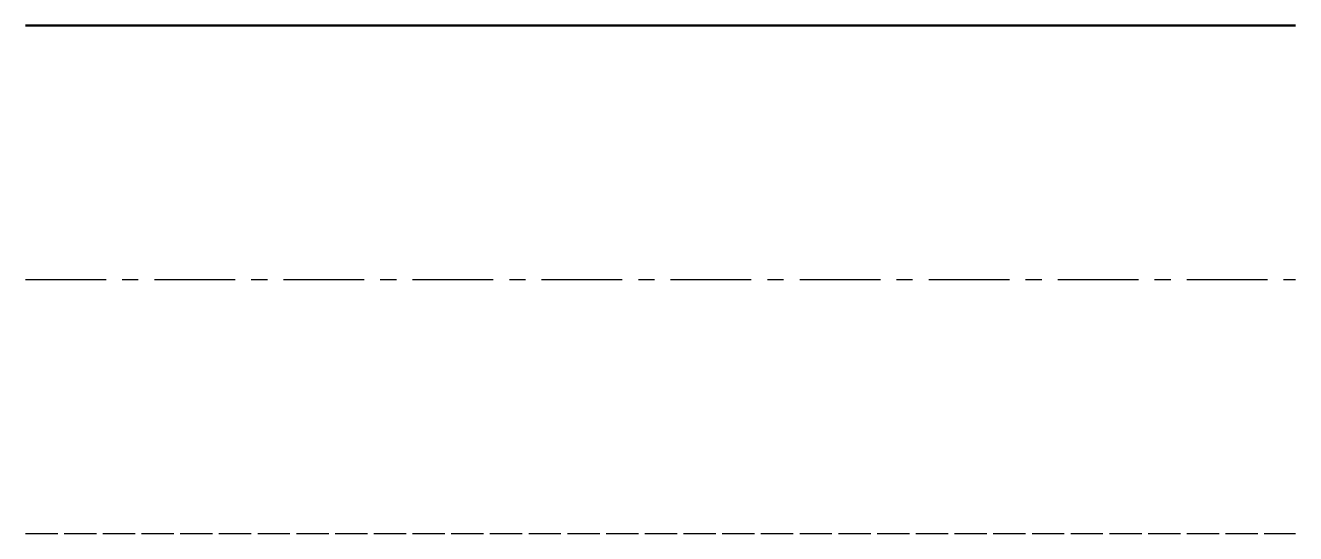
# Model space of a CAD drawing. Header units: millimetres. Extents: x 0 to 100, y 0 to 40.
import ezdxf

# ---------------------------------------------------------------- set-up
doc = ezdxf.new("R2010")
doc.units = ezdxf.units.MM
doc.header["$LTSCALE"] = 2
doc.linetypes.add('CENTER', pattern=[5.08, 3.175, -0.635, 0.635, -0.635])
doc.linetypes.add('DASHED', pattern=[1.524, 1.27, -0.254])
doc.layers.add('CENTERED', color=3, linetype='CENTER')
doc.layers.add('DASHED', color=1, linetype='DASHED')
doc.layers.add('TRUECOLOR', color=7, linetype='Continuous', lineweight=50, true_color=0x33ccff)

msp = doc.modelspace()

# ---------------------------------------------------------------- linework, layer by layer
at = {"layer": 'CENTERED'}
msp.add_line((0, 20), (100, 20), dxfattribs=at)
at = {"layer": 'DASHED'}
msp.add_line((0, 0), (100, 0), dxfattribs=at)
at = {"layer": 'TRUECOLOR', "true_color": 0xff8800}
msp.add_line((0, 40), (100, 40), dxfattribs=at)

doc.saveas('drawing.dxf')
